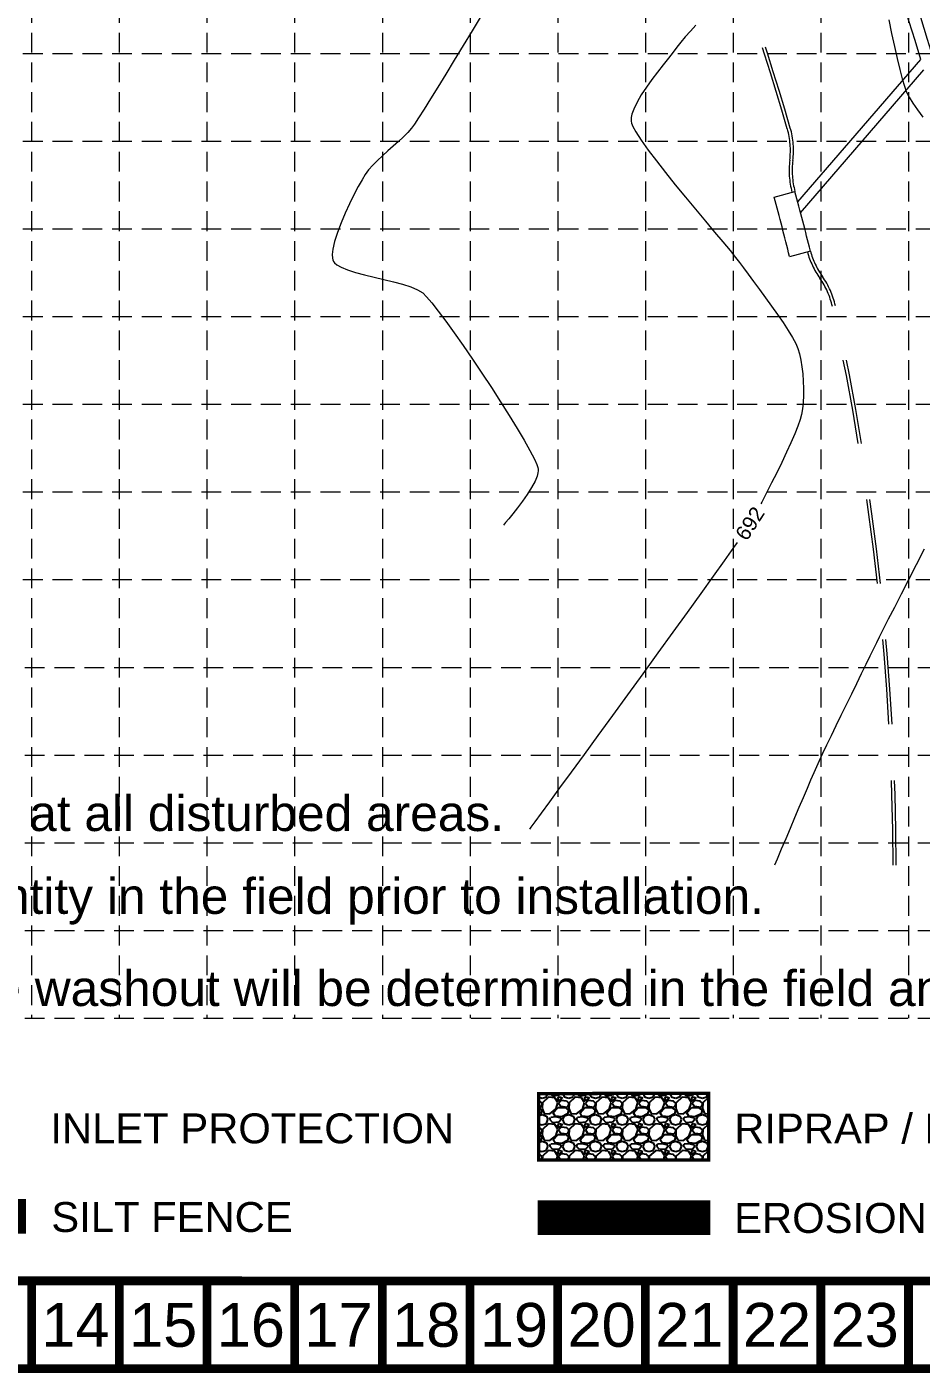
# Model space of a CAD drawing. Header units: feet. Extents: x 16394 to 17307, y 17282 to 17854.
# Drawn here: x 16593.4 to 16738.7, y 17282.4 to 17501.2 of the extents above; entities that cross this region are included whole.
import ezdxf
from ezdxf.enums import TextEntityAlignment as Align

# ---------------------------------------------------------------- set-up
doc = ezdxf.new("R2010")
doc.units = ezdxf.units.FT
doc.header["$MEASUREMENT"] = 0
for name, pattern in [('ACAD_ISO02W100', [15, 12, -3]), ('DGN Style 2', [22.939223, 13.763534, -9.175689]), ('DGN Style 5', [16.057456, 6.881767, -9.175689]), ('HIDDEN', [0.375, 0.25, -0.125])]:
    doc.linetypes.add(name, pattern=pattern)
for name, color, linetype, lineweight in [('BASE', 1, 'Continuous', 0), ('Level 1', 7, 'Continuous', 0), ('Level 25', 7, 'Continuous', 0), ('Level 35', 7, 'Continuous', 0), ('Level 41', 7, 'Continuous', 0)]:
    doc.layers.add(name, color=color, linetype=linetype, lineweight=lineweight)
for name, color, linetype in [('GRID', 254, 'HIDDEN'), ('INLET PROTECTION', 5, 'Continuous'), ('LEGEND', 7, 'Continuous')]:
    doc.layers.add(name, color=color, linetype=linetype)
doc.styles.add("L200'", font='ARIAL.TTF', dxfattribs={"height": 0.001969})
doc.styles.get("Standard").update_dxf_attribs({"font": 'ARIAL.TTF'})

msp = doc.modelspace()

# ---------------------------------------------------------------- hatches: boundary and pattern name
at = {"layer": 'LEGEND', "linetype": 'ACAD_ISO02W100'}
h = msp.add_hatch(dxfattribs=at)
h.set_pattern_fill('GRAVEL', color=240, scale=4.342289, style=0)
h.set_pattern_definition([(228.0128, (16367.59137, 17097.7756), (-34.73830032, -39.08060233), [0.584194, -57.835323]), (184.9697, (16367.20056, 17097.34137), (52.10746657, 4.34225075), [1.002495, -99.24702]), (132.5104, (16366.20184, 17097.25452), (43.4228447, -47.76521116), [0.706872, -69.98046]), (267.2737, (16364.50834, 17096.16895), (4.34227121, 86.84577128), [0.912914, -90.378474]), (292.8337, (16364.46492, 17095.25707), (-21.71148551, 52.10744642), [0.895184, -88.623386]), (357.2737, (16364.8123, 17094.43204), (-86.84577128, 4.34227121), [0.912914, -90.378474]), (37.6942, (16365.72419, 17094.38861), (-56.4497824, -43.422843337), [1.207282, -119.520835]), (72.2553, (16366.67949, 17095.1268), (30.396066235, 95.530330636), [1.1398, -112.840103]), (121.4296, (16367.02687, 17096.21237), (-34.73834376, 56.44972895), [0.916006, -90.68467]), (175.2364, (16366.54922, 17096.994), (47.7651776, -4.34225173), [1.04576, -51.242317]), (222.3974, (16365.50707, 17097.08083), (-52.10749392, -47.76513912), [1.352397, -133.88741]), (138.8141, (16368.8072, 17096.12553), (-30.3960323, 26.05371933), [0.46159, -45.697567]), (171.4692, (16368.45983, 17096.42949), (56.44974305, -8.68461135), [0.87817, -86.939177]), (225, (16367.5914, 17096.5598), (-5e-16, -4.34229), [0.61409, -5.52683]), (203.1986, (16367.2874, 17097.08083), (21.7114413, 8.68458275), [0.3307, -32.739184]), (291.8014, (16366.98345, 17096.9506), (-4.3422881, 13.0268667), [0.467677, -22.916263]), (30.9638, (16367.15714, 17096.5163), (13.0268569, 8.6845878), [0.759592, -24.560084]), (161.5651, (16367.8085, 17096.9071), (8.684579, -4.3422816), [0.54926, -13.182263]), (16.3895, (16364.46492, 17096.95056), (43.42289455, 13.02683384), [0.769454, -76.176094]), (70.3462, (16365.2031, 17097.16768), (-17.36913336, -47.76518277), [0.64553, -63.90723]), (293.1986, (16367.8085, 17097.7756), (-8.68458275, 21.7114413), [0.661396, -32.408488]), (343.6105, (16368.06902, 17097.16768), (-43.42289455, 13.02683384), [0.769454, -76.176094]), (339.444, (16364.4649, 17094.25834), (-21.7114505, 8.6845596), [0.74201, -36.35852]), (294.7751, (16365.1597, 17093.9978), (-21.71140858, 47.76518836), [0.62172, -61.55039]), (66.8014, (16367.8519, 17093.4333), (8.68458275, 21.7114413), [0.661396, -32.408488]), (17.354, (16368.11244, 17094.04123), (-56.44975927, -17.36913013), [0.727902, -72.06212]), (69.444, (16365.7242, 17093.4333), (-8.6845596, -21.7114505), [0.371005, -36.729525]), (101.3099, (16367.5914, 17093.4333), (-4.3422782, 17.3691573), [0.221413, -21.92]), (165.9638, (16367.5479, 17093.6504), (13.026868, -4.34228), [0.895184, -17.008527]), (186.009, (16366.6795, 17093.86754), (43.42288392, 4.34228554), [0.829594, -82.12971]), (303.6901, (16367.1571, 17096.1255), (-4.3422943, 8.684575), [0.626254, -15.03009]), (353.1572, (16367.50452, 17095.60445), (73.818901745, -8.68461173), [1.093362, -108.24267]), (60.9454, (16368.5901, 17095.4742), (-17.3691541, -30.39602117), [0.447065, -44.25953]), (90, (16368.807, 17095.865), (-4.34229, 4.34229), [0.260537, -4.08175]), (120.2564, (16366.59264, 17093.9978), (17.3691318, -30.39603016), [0.60325, -59.72175]), (48.0128, (16366.28868, 17094.51888), (34.73830032, 39.08060233), [1.16839, -57.25113]), (0, (16367.0703, 17095.3873), (4.34229, 4.34229), [1.128995, -3.213293]), (325.3048, (16368.1993, 17095.38734), (-43.42286007, 30.39605689), [0.686577, -67.97103]), (254.0546, (16368.7638, 17094.99653), (-4.342288, -17.36915455), [0.632246, -30.98009]), (207.646, (16368.5901, 17094.38861), (-82.503463294, -43.42291849), [1.029405, -101.911227]), (175.4261, (16367.67822, 17093.91096), (-56.449752925, 4.342265925), [1.08904, -107.815002])])
h.paths.add_polyline_path([(16676.56, 17317.07), (16704.19, 17317.02), (16704.19, 17327.88), (16676.56, 17327.84)])

# ---------------------------------------------------------------- linework, layer by layer
at = {"layer": 'BASE', "color": 7}
msp.add_line((16408.9, 17297.38), (17292.47, 17297.35), dxfattribs=at)
at = {"layer": 'BASE', "color": 7, "const_width": 1.43}
msp.add_lwpolyline([(16394.68, 17283.13), (17306.68, 17283.13), (17306.68, 17853.13), (16394.68, 17853.13)], close=True, dxfattribs=at)
for points in [[(16594.18, 17283.13), (16594.18, 17297.38)], [(16608.43, 17283.13), (16608.43, 17297.38)], [(16622.68, 17283.13), (16622.68, 17297.38)], [(16636.93, 17283.13), (16636.93, 17297.38)], [(16651.18, 17283.13), (16651.18, 17297.38)], [(16665.43, 17283.13), (16665.43, 17297.38)], [(16679.68, 17283.13), (16679.68, 17297.38)], [(16693.93, 17283.13), (16693.93, 17297.38)], [(16708.18, 17283.13), (16708.18, 17297.38)], [(16722.43, 17283.13), (16722.43, 17297.38)], [(16736.68, 17283.13), (16736.68, 17297.38)]]:
    msp.add_lwpolyline(points, dxfattribs=at)
at = {"layer": 'GRID', "color": 252, "linetype": 'HIDDEN', "lineweight": 0, "ltscale": 12.9}
for p, q in [((16594.18, 17838.88), (16594.18, 17340.07)), ((16608.43, 17838.88), (16608.43, 17340.07)), ((16622.68, 17838.88), (16622.68, 17340.07)), ((16636.93, 17838.88), (16636.93, 17340.07)), ((16651.18, 17838.88), (16651.18, 17340.07)), ((16665.43, 17838.88), (16665.43, 17340.07)), ((16679.68, 17838.88), (16679.68, 17340.07)), ((16693.93, 17838.88), (16693.93, 17340.07)), ((16708.18, 17838.88), (16708.18, 17340.07)), ((16722.43, 17838.88), (16722.43, 17340.07)), ((16736.68, 17838.88), (16736.68, 17340.07)), ((16408.93, 17496.88), (17292.43, 17496.88)), ((16408.93, 17482.63), (17292.43, 17482.63)), ((16408.93, 17468.38), (17292.43, 17468.38)), ((16408.93, 17454.13), (17292.43, 17454.13)), ((16408.93, 17439.88), (17292.43, 17439.88)), ((16408.93, 17425.63), (17292.43, 17425.63)), ((16408.93, 17411.38), (17292.43, 17411.38)), ((16409.25, 17397.07), (17292.75, 17397.07)), ((16409.25, 17382.82), (17292.75, 17382.82)), ((16409.25, 17368.57), (17292.75, 17368.57)), ((16409.25, 17354.32), (17292.75, 17354.32)), ((16409.25, 17340.07), (17292.75, 17340.07))]:
    msp.add_line(p, q, dxfattribs=at)
at = {"layer": 'INLET PROTECTION', "color": 7, "linetype": 'Continuous', "lineweight": 30, "const_width": 1.43}
msp.add_lwpolyline([(16408.93, 17838.9), (16408.89, 17297.4), (17292.44, 17297.39), (17292.42, 17838.87), (16408.3, 17838.9)], dxfattribs=at)
at = {"layer": 'LEGEND', "color": 240, "const_width": 0.543}
msp.add_lwpolyline([(16676.56, 17317.07), (16704.19, 17317.02), (16704.19, 17327.88), (16676.56, 17327.84)], close=True, dxfattribs=at)
at = {"layer": 'LEGEND', "color": 200, "const_width": 5.64}
msp.add_lwpolyline([(16564.97, 17307.91), (16593.28, 17307.91)], dxfattribs=at)
at = {"layer": 'LEGEND', "color": 84, "const_width": 5.64}
msp.add_lwpolyline([(16676.42, 17307.65), (16704.47, 17307.65)], dxfattribs=at)
at = {"layer": 'Level 1', "color": 35, "linetype": 'DGN Style 5', "lineweight": 0}
for p, q in [((16667.25, 17502.98), (16665.78, 17500.57)), ((16733.5, 17502.32), (16733.94, 17500.12)), ((16665.78, 17500.57), (16664.31, 17498.16)), ((16701.23, 17500.5), (16700.41, 17499.58)), ((16702.12, 17501.46), (16701.23, 17500.5)), ((16733.94, 17500.12), (16734.39, 17498.02)), ((16664.31, 17498.16), (16662.87, 17495.8)), ((16699.06, 17497.92), (16698.43, 17497.09)), ((16699.68, 17498.71), (16699.06, 17497.92)), ((16700.41, 17499.58), (16699.68, 17498.71)), ((16734.39, 17498.02), (16734.84, 17496.06)), ((16662.87, 17495.8), (16661.49, 17493.53)), ((16697.66, 17496.11), (16696.8, 17495.02)), ((16698.43, 17497.09), (16697.66, 17496.11)), ((16734.84, 17496.06), (16735.26, 17494.29)), ((16661.49, 17493.53), (16660.19, 17491.41)), ((16695.89, 17493.85), (16694.97, 17492.62)), ((16696.8, 17495.02), (16695.89, 17493.85)), ((16735.26, 17494.29), (16735.66, 17492.78)), ((16660.19, 17491.41), (16659, 17489.48)), ((16694.08, 17491.38), (16693.26, 17490.15)), ((16694.97, 17492.62), (16694.08, 17491.38)), ((16735.66, 17492.78), (16736.02, 17491.56)), ((16736.02, 17491.56), (16736.32, 17490.7)), ((16659, 17489.48), (16657.95, 17487.81)), ((16692.57, 17488.96), (16692.03, 17487.85)), ((16693.26, 17490.15), (16692.57, 17488.96)), ((16736.32, 17490.7), (16736.77, 17489.8)), ((16736.77, 17489.8), (16737.38, 17488.79)), ((16657.95, 17487.81), (16657.07, 17486.43)), ((16691.74, 17487.03), (16691.61, 17486.48)), ((16692.03, 17487.85), (16691.74, 17487.03)), ((16737.38, 17488.79), (16738.13, 17487.7)), ((16738.13, 17487.7), (16738.99, 17486.55)), ((16655.94, 17484.76), (16655.31, 17484.04)), ((16656.39, 17485.39), (16655.94, 17484.76)), ((16657.07, 17486.43), (16656.39, 17485.39)), ((16691.61, 17486.48), (16691.59, 17486.14)), ((16691.59, 17486.14), (16691.59, 17485.98)), ((16691.59, 17485.98), (16691.6, 17485.85)), ((16691.6, 17485.85), (16691.67, 17485.57)), ((16691.67, 17485.57), (16691.9, 17485.03)), ((16691.9, 17485.03), (16692.38, 17484.14)), ((16653.78, 17482.55), (16652.93, 17481.79)), ((16654.58, 17483.3), (16653.78, 17482.55)), ((16655.31, 17484.04), (16654.58, 17483.3)), ((16692.38, 17484.14), (16693.26, 17482.77)), ((16693.26, 17482.77), (16694.38, 17481.18)), ((16651.19, 17480.26), (16650.37, 17479.48)), ((16652.06, 17481.03), (16651.19, 17480.26)), ((16652.93, 17481.79), (16652.06, 17481.03)), ((16694.38, 17481.18), (16695.72, 17479.41)), ((16648.93, 17477.95), (16648.38, 17477.19)), ((16649.61, 17478.71), (16648.93, 17477.95)), ((16650.37, 17479.48), (16649.61, 17478.71)), ((16695.72, 17479.41), (16697.2, 17477.51)), ((16647.88, 17476.35), (16647.26, 17475.24)), ((16648.38, 17477.19), (16647.88, 17476.35)), ((16697.2, 17477.51), (16698.79, 17475.54)), ((16646.57, 17473.92), (16645.84, 17472.46)), ((16647.26, 17475.24), (16646.57, 17473.92)), ((16698.79, 17475.54), (16700.43, 17473.53)), ((16700.43, 17473.53), (16702.07, 17471.55)), ((16645.84, 17472.46), (16645.13, 17470.91)), ((16702.07, 17471.55), (16703.67, 17469.64)), ((16644.46, 17469.33), (16643.88, 17467.79)), ((16645.13, 17470.91), (16644.46, 17469.33)), ((16703.67, 17469.64), (16705.17, 17467.85)), ((16643.88, 17467.79), (16643.42, 17466.34)), ((16705.17, 17467.85), (16706.52, 17466.24)), ((16643.13, 17465.05), (16643.04, 17464.18)), ((16643.42, 17466.34), (16643.13, 17465.05)), ((16706.52, 17466.24), (16707.68, 17464.84)), ((16707.68, 17464.84), (16708.59, 17463.72)), ((16643.04, 17464.18), (16643.07, 17463.63)), ((16643.07, 17463.63), (16643.14, 17463.33)), ((16643.14, 17463.33), (16643.2, 17463.2)), ((16643.2, 17463.2), (16643.26, 17463.08)), ((16643.26, 17463.08), (16643.43, 17462.86)), ((16643.43, 17462.86), (16643.79, 17462.55)), ((16708.59, 17463.72), (16709.21, 17462.92)), ((16709.21, 17462.92), (16709.85, 17462.05)), ((16643.79, 17462.55), (16644.46, 17462.16)), ((16644.46, 17462.16), (16645.54, 17461.71)), ((16645.54, 17461.71), (16646.84, 17461.3)), ((16646.84, 17461.3), (16648.29, 17460.9)), ((16648.29, 17460.9), (16649.85, 17460.52)), ((16649.85, 17460.52), (16651.44, 17460.15)), ((16709.85, 17462.05), (16710.62, 17461)), ((16710.62, 17461), (16711.5, 17459.82)), ((16651.44, 17460.15), (16653, 17459.76)), ((16653, 17459.76), (16654.47, 17459.36)), ((16654.47, 17459.36), (16655.79, 17458.93)), ((16655.79, 17458.93), (16656.9, 17458.47)), ((16656.9, 17458.47), (16657.74, 17457.95)), ((16711.5, 17459.82), (16712.45, 17458.54)), ((16712.45, 17458.54), (16713.44, 17457.19)), ((16657.74, 17457.95), (16658.36, 17457.35)), ((16658.36, 17457.35), (16659.21, 17456.35)), ((16659.21, 17456.35), (16660.27, 17455.01)), ((16713.44, 17457.19), (16714.44, 17455.82)), ((16660.27, 17455.01), (16661.5, 17453.36)), ((16714.44, 17455.82), (16715.41, 17454.45)), ((16715.41, 17454.45), (16716.32, 17453.13)), ((16661.5, 17453.36), (16662.85, 17451.48)), ((16716.32, 17453.13), (16717.14, 17451.88)), ((16717.14, 17451.88), (16717.83, 17450.74)), ((16662.85, 17451.48), (16664.31, 17449.41)), ((16717.83, 17450.74), (16718.36, 17449.76)), ((16718.36, 17449.76), (16718.7, 17448.95)), ((16664.31, 17449.41), (16665.83, 17447.2)), ((16718.7, 17448.95), (16718.97, 17448.05)), ((16718.97, 17448.05), (16719.19, 17447.04)), ((16665.83, 17447.2), (16667.37, 17444.9)), ((16719.19, 17447.04), (16719.36, 17445.95)), ((16719.36, 17445.95), (16719.49, 17444.8)), ((16667.37, 17444.9), (16668.9, 17442.58)), ((16719.49, 17444.8), (16719.58, 17443.63)), ((16719.58, 17443.63), (16719.62, 17442.45)), ((16668.9, 17442.58), (16670.39, 17440.28)), ((16719.61, 17441.29), (16719.56, 17440.18)), ((16719.62, 17442.45), (16719.61, 17441.29)), ((16670.39, 17440.28), (16671.8, 17438.05)), ((16719.46, 17439.15), (16719.31, 17438.21)), ((16719.56, 17440.18), (16719.46, 17439.15)), ((16671.8, 17438.05), (16673.08, 17435.95)), ((16718.72, 17436.33), (16718.2, 17435.06)), ((16719.09, 17437.4), (16718.72, 17436.33)), ((16719.31, 17438.21), (16719.09, 17437.4)), ((16673.08, 17435.95), (16674.22, 17434.03)), ((16718.2, 17435.06), (16717.58, 17433.62)), ((16674.22, 17434.03), (16675.16, 17432.35)), ((16675.16, 17432.35), (16675.88, 17430.95)), ((16716.86, 17432.06), (16716.09, 17430.42)), ((16717.58, 17433.62), (16716.86, 17432.06)), ((16675.88, 17430.95), (16676.28, 17430.08)), ((16676.28, 17430.08), (16676.45, 17429.58)), ((16716.09, 17430.42), (16715.27, 17428.74)), ((16676.32, 17428.19), (16675.99, 17427.39)), ((16676.46, 17428.74), (16676.32, 17428.19)), ((16676.45, 17429.58), (16676.5, 17429.33)), ((16676.51, 17429.07), (16676.46, 17428.74)), ((16676.5, 17429.33), (16676.51, 17429.23)), ((16676.51, 17429.23), (16676.51, 17429.07)), ((16715.27, 17428.74), (16714.44, 17427.08)), ((16675.42, 17426.32), (16674.72, 17425.21)), ((16675.99, 17427.39), (16675.42, 17426.32)), ((16713.62, 17425.47), (16712.83, 17423.97)), ((16714.44, 17427.08), (16713.62, 17425.47)), ((16673.94, 17424.1), (16673.14, 17423.04)), ((16674.72, 17425.21), (16673.94, 17424.1)), ((16712.83, 17423.97), (16712.7, 17423.71)), ((16671.72, 17421.26), (16671.2, 17420.63)), ((16672.38, 17422.08), (16671.72, 17421.26)), ((16673.14, 17423.04), (16672.38, 17422.08)), ((16671.2, 17420.63), (16670.89, 17420.24)), ((16708.84, 17417.42), (16708.27, 17416.61)), ((16706.73, 17414.44), (16704.93, 17411.92)), ((16708.27, 17416.61), (16706.73, 17414.44)), ((16739.22, 17416.33), (16737.93, 17413.78)), ((16737.93, 17413.78), (16736.67, 17411.31)), ((16704.93, 17411.92), (16702.91, 17409.1)), ((16736.67, 17411.31), (16735.48, 17408.98)), ((16702.91, 17409.1), (16700.72, 17406.05)), ((16735.48, 17408.98), (16734.38, 17406.84)), ((16700.72, 17406.05), (16698.39, 17402.83)), ((16734.38, 17406.84), (16733.4, 17404.93)), ((16733.4, 17404.93), (16732.57, 17403.31)), ((16698.39, 17402.83), (16695.96, 17399.48)), ((16731.91, 17402.02), (16731.46, 17401.1)), ((16732.57, 17403.31), (16731.91, 17402.02)), ((16695.96, 17399.48), (16693.49, 17396.07)), ((16730.99, 17400.13), (16730.42, 17398.94)), ((16731.46, 17401.1), (16730.99, 17400.13)), ((16729.75, 17397.57), (16729.01, 17396.05)), ((16730.42, 17398.94), (16729.75, 17397.57)), ((16693.49, 17396.07), (16691.02, 17392.66)), ((16729.01, 17396.05), (16728.22, 17394.43)), ((16691.02, 17392.66), (16688.57, 17389.3)), ((16727.4, 17392.74), (16726.55, 17391.01)), ((16728.22, 17394.43), (16727.4, 17392.74)), ((16726.55, 17391.01), (16725.71, 17389.28)), ((16688.57, 17389.3), (16686.2, 17386.05)), ((16725.71, 17389.28), (16724.89, 17387.58)), ((16686.2, 17386.05), (16683.96, 17382.96)), ((16724.89, 17387.58), (16724.11, 17385.96)), ((16723.38, 17384.45), (16722.73, 17383.09)), ((16724.11, 17385.96), (16723.38, 17384.45)), ((16683.96, 17382.96), (16681.87, 17380.09)), ((16722.16, 17381.9), (16721.71, 17380.93)), ((16722.73, 17383.09), (16722.16, 17381.9)), ((16681.87, 17380.09), (16679.98, 17377.51)), ((16721.28, 17379.97), (16720.77, 17378.79)), ((16721.71, 17380.93), (16721.28, 17379.97)), ((16679.98, 17377.51), (16678.34, 17375.27)), ((16720.19, 17377.43), (16719.55, 17375.93)), ((16720.77, 17378.79), (16720.19, 17377.43)), ((16678.34, 17375.27), (16676.99, 17373.41)), ((16719.55, 17375.93), (16718.88, 17374.32)), ((16676.99, 17373.41), (16675.97, 17372.02)), ((16718.88, 17374.32), (16718.17, 17372.64)), ((16675.32, 17371.13), (16675.08, 17370.8)), ((16675.97, 17372.02), (16675.32, 17371.13)), ((16717.45, 17370.93), (16716.73, 17369.22)), ((16718.17, 17372.64), (16717.45, 17370.93)), ((16716.73, 17369.22), (16716.01, 17367.55)), ((16716.01, 17367.55), (16715.32, 17365.95)), ((16715.32, 17365.95), (16714.88, 17364.97))]:
    msp.add_line(p, q, dxfattribs=at)
at = {"layer": 'Level 1', "color": 7, "linetype": 'Continuous', "lineweight": 0}
msp.add_arc((16300.18, 17363.68), 475, 6.0978, 29.5867, dxfattribs=at)
at = {"layer": 'Level 25', "color": 7, "linetype": 'Continuous', "lineweight": 0}
msp.add_arc((16300.18, 17363.68), 485, 6.0978, 29.5867, dxfattribs=at)
at = {"layer": 'Level 35', "color": 5, "linetype": 'DGN Style 2', "lineweight": 0}
for p, q in [((16714.85, 17473.54), (16718.23, 17474.45)), ((16720.73, 17464.77), (16717.35, 17463.85))]:
    msp.add_line(p, q, dxfattribs=at)
at = {"layer": 'Level 35', "color": 7, "linetype": 'DGN Style 2', "lineweight": 0}
for centre, radius, start, end in [((16300.18, 17363.68), 474.5, 0.1558, 29.5867), ((16300.18, 17363.68), 470.5, 0.1571, 29.5867), ((16300.18, 17363.68), 465.5, 16.0145, 29.5867), ((16300.18, 17363.68), 466, 16.0145, 29.5867), ((16300.18, 17363.68), 434, 16.1802, 29.5867), ((16300.18, 17363.68), 434.5, 16.1802, 29.5867), ((16704.99, 17481.14), 12.5, 352.7301, 16.1802), ((16704.99, 17481.14), 13, 352.7301, 16.1802), ((16730.78, 17477.85), 13.5, 172.7301, 195.1504), ((16730.78, 17477.85), 13, 172.7301, 195.1504), ((16733.28, 17468.17), 13, 195.1504, 215.4085), ((16733.28, 17468.17), 13.5, 195.1504, 215.4085), ((16712.09, 17453.1), 13, 12.2479, 35.4085), ((16712.09, 17453.1), 12.5, 12.2479, 35.4085), ((16300.18, 17363.68), 434, 0.1704, 12.2479), ((16300.18, 17363.68), 434.5, 0.1702, 12.2479)]:
    msp.add_arc(centre, radius, start, end, dxfattribs=at)
at = {"layer": 'Level 35', "color": 5, "linetype": 'DGN Style 2', "lineweight": 0}
for radius, start in [(429, 13.8147), (432.5, 13.8255)]:
    msp.add_arc((16300.76, 17361.42), radius, start, 15.1504, dxfattribs=at)
at = {"layer": 'Level 41', "color": 5, "linetype": 'Continuous', "lineweight": 0}
for p, q in [((16718.69, 17472.75), (16738.68, 17495.92)), ((16719.15, 17470.99), (16739.19, 17494.22))]:
    msp.add_line(p, q, dxfattribs=at)
for radius, start in [(458, 16.782), (460, 14.8217)]:
    msp.add_arc((16300.18, 17363.68), radius, start, 29.5867, dxfattribs=at)

# ---------------------------------------------------------------- texts
at = {"layer": 'BASE', "color": 7, "style": "L200'"}
for s, height, p in [('Stabilization practices are expected to be used at all disturbed areas.', 5.779, (16424.61, 17370.51)), ('BMPs are not to scale; verify size/location/quantity in the field prior to installation.', 5.779, (16424.25, 17357.05)), ('Location of construction entrance and concrete washout will be determined in the field and will be reflected on this Site Map.', 5.77901, (16424.62, 17342.07))]:
    msp.add_text(s, height=height, dxfattribs=at).set_placement(p)
at = {"layer": 'BASE', "color": 7}
for s, p in [('14', (16601.31, 17290.25)), ('15', (16615.56, 17290.25)), ('16', (16629.81, 17290.25)), ('17', (16644.06, 17290.25)), ('18', (16658.31, 17290.25)), ('19', (16672.56, 17290.25)), ('20', (16686.81, 17290.25)), ('21', (16701.06, 17290.25)), ('22', (16715.31, 17290.25)), ('23', (16729.56, 17290.25))]:
    msp.add_text(s, height=7.125, dxfattribs=at).set_placement(p, align=Align.MIDDLE_CENTER)
at = {"layer": 'LEGEND', "style": "L200'"}
for s, height, p in [('RIPRAP / ROCK DAM', 4.8591, (16708.36, 17319.73)), ('INLET PROTECTION', 4.8591, (16597.23, 17319.76)), ('SILT FENCE', 4.859, (16597.38, 17305.35)), ('EROSION BLANKET ', 4.8591, (16708.35, 17305.2))]:
    msp.add_text(s, height=height, dxfattribs=at).set_placement(p)
at = {"layer": 'Level 1', "color": 35, "linetype": 'Continuous', "lineweight": 0}
msp.add_text('692', height=2.4, rotation=57.1796, dxfattribs=at).set_placement((16710.4, 17417.5))

doc.saveas('drawing.dxf')
